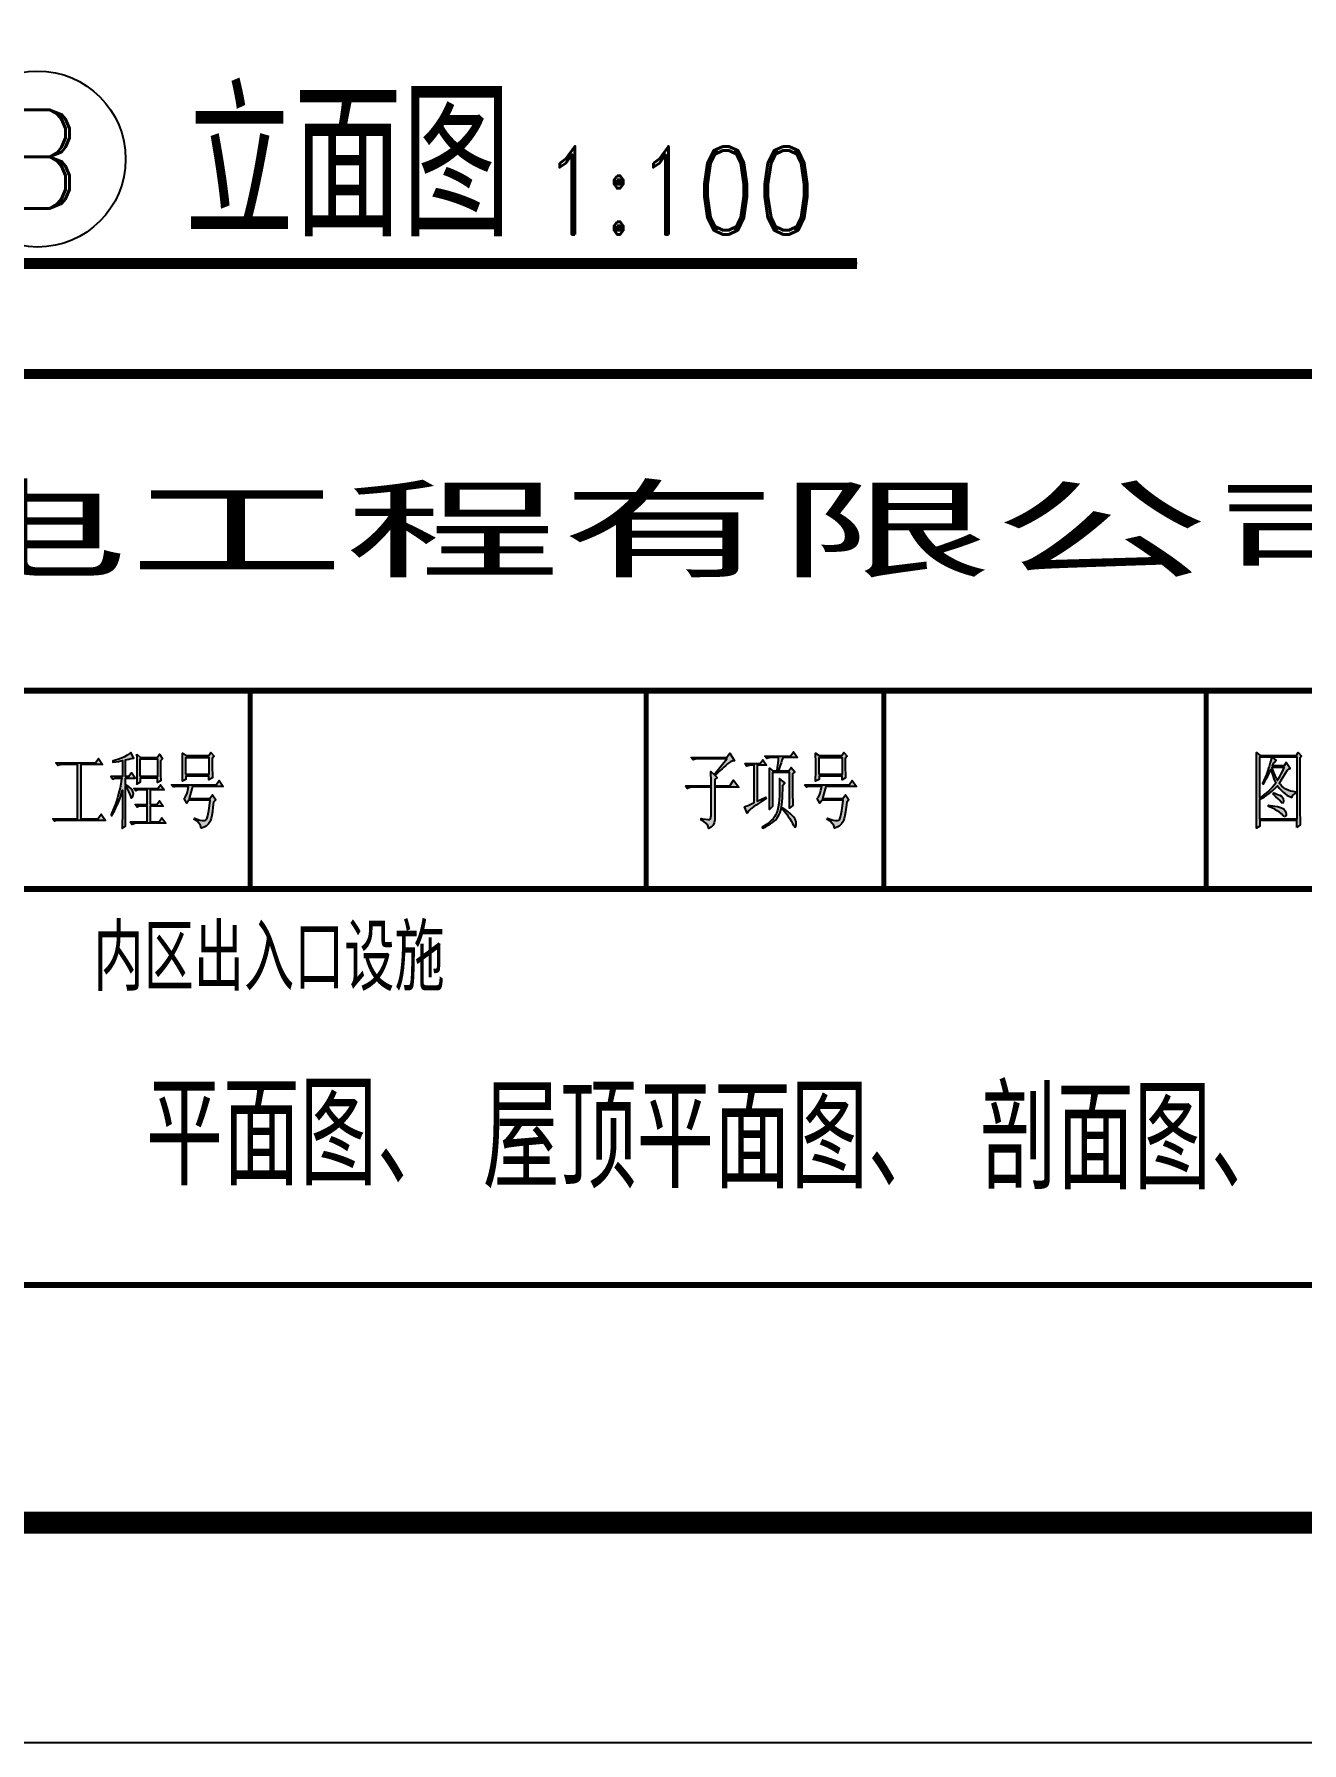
# Model space of a CAD drawing. Extents: x 575917 to 733065, y -270021 to -228021.
# Drawn here: x 721363 to 727125, y -270021 to -262258 of the extents above; entities that cross this region are included whole.
import ezdxf
from ezdxf.enums import TextEntityAlignment as Align

# ---------------------------------------------------------------- set-up
doc = ezdxf.new("R2010")
doc.units = 0
doc.header["$LTSCALE"] = 1000
doc.header["$MEASUREMENT"] = 0
doc.layers.get('0').update_dxf_attribs({"linetype": 'CONTINUOUS'})
for name, color, linetype in [('1', 3, 'CONTINUOUS'), ('AXIS', 3, 'CONTINUOUS'), ('AXIS_TEXT', 3, 'CONTINUOUS'), ('PUB_TEXT', 7, 'CONTINUOUS'), ('PUB_TITLE', 4, 'CONTINUOUS'), ('PUB_WALL', 255, 'CONTINUOUS'), ('WALL', 151, 'CONTINUOUS')]:
    doc.layers.add(name, color=color, linetype=linetype)
doc.styles.add('-华文新魏', font='SIMKAI.TTF', dxfattribs={"width": 1.5})
doc.styles.add('_OCHINESE', font='simplex.shx', dxfattribs={"bigfont": 'OCHINESE.shx'})
doc.styles.add('CHINESE-3', font='romand.shx', dxfattribs={"width": 0.8, "bigfont": 'ochinese.shx'})
doc.styles.add('COMPLEX', font='COMPLEX.shx')

# ---------------------------------------------------------------- blocks, each defined once
blk = doc.blocks.new('_axiso')
blk.add_circle((0, 0), 0.5)
at = {"layer": 'AXIS_TEXT', "style": 'COMPLEX', "width": 1.041667}
blk.add_attdef('A', text='', height=0.56, dxfattribs=at).set_placement((-0.25, -0.28), (0.25, -0.28), align=Align.FIT)

msp = doc.modelspace()

# ---------------------------------------------------------------- hatches: boundary and pattern name
at = {"layer": '1'}
h = msp.add_hatch(color=256, dxfattribs=at)
h.paths.add_polyline_path([(721575.4, -265576.5), (721674, -265576.5), (721655.2, -265549.6), (721641.5, -265568.8), (721462.2, -265568.8), (721470.3, -265580.7), (721481, -265577.3), (721491.7, -265576.5), (721559.6, -265576.5), (721559.6, -265822.3), (721447.3, -265822.3), (721455.8, -265834.3), (721466.1, -265830.9), (721476.7, -265830), (721687.6, -265830), (721667.6, -265801.4), (721653, -265822.3), (721575.4, -265822.3)])
h.paths.add_polyline_path([(721778.1, -265710.9), (721777.7, -265685.7), (721777.7, -265673.8), (721786.2, -265686.2), (721792.6, -265699), (721797.8, -265712.2), (721799, -265716), (721804.6, -265728.4), (721810.6, -265724.6), (721811.4, -265722), (721814, -265707.9), (721810.1, -265694.3), (721809.3, -265693.4), (721802.5, -265685.7), (721793.1, -265678.1), (721781.1, -265669.9), (721777.7, -265667.8), (721777.7, -265637.9), (721822.1, -265637.9), (721805, -265614), (721793.5, -265630.2), (721777.7, -265630.2), (721777.7, -265555.5), (721793.1, -265551.7), (721804.6, -265549.1), (721813.1, -265547.9), (721815.7, -265547.9), (721802, -265521), (721795.6, -265527.4), (721786.2, -265533.8), (721773.9, -265540.6), (721767.4, -265543.6), (721755.1, -265548.7), (721744, -265553), (721733.3, -265556.4), (721723.5, -265559), (721720.1, -265559.8), (721720.1, -265565.8), (721734.6, -265563.7), (721746.5, -265561.9), (721756.8, -265559.8), (721764.5, -265558.5), (721764.5, -265630.2), (721712, -265630.2), (721720.1, -265642.6), (721729.5, -265637.9), (721761, -265637.9), (721759.3, -265651.6), (721756.8, -265666.1), (721753.4, -265681.5), (721749.5, -265697.3), (721745.3, -265714.3), (721741.4, -265728), (721737.1, -265742.1), (721732.4, -265756.2), (721726.9, -265770.3), (721721.3, -265784.8), (721715.4, -265799.3), (721712.8, -265804.4), (721714.9, -265809.1), (721728.6, -265786.1), (721735, -265773.7), (721741, -265760.4), (721746.5, -265746.8), (721752.1, -265732.7), (721757.2, -265717.8), (721761.9, -265702.4), (721764.5, -265693.4), (721764, -265714.3), (721764, -265819.4), (721763.6, -265833), (721763.6, -265845.8), (721763.2, -265857.8), (721763.2, -265867.6), (721779, -265856.9), (721779, -265851.4), (721778.5, -265843.7), (721778.5, -265822.3), (721778.1, -265808.7)])
h.paths.add_polyline_path([(721937.3, -265559.8), (721946.7, -265550.8), (721932.2, -265529.9), (721922.8, -265543.6), (721846, -265543.6), (721830.2, -265529.9), (721830.6, -265545.7), (721830.6, -265545.7), (721831.1, -265561.9), (721831.5, -265577.7), (721831.5, -265611.9), (721831.1, -265628.1), (721831.1, -265643.9), (721830.6, -265659.7), (721830.2, -265664.8), (721845.1, -265655.9), (721845.1, -265637.9), (721923.7, -265637.9), (721923.7, -265657.6), (721938.2, -265649.9), (721938.2, -265640.9), (721937.8, -265629), (721937.8, -265614), (721937.3, -265595.7)])
h.paths.add_polyline_path([(721845.1, -265550.8), (721923.7, -265550.8), (721923.7, -265630.2), (721845.1, -265630.2)], flags=16)
h.paths.add_polyline_path([(721890, -265691.7), (721954, -265691.7), (721937.3, -265667.8), (721925.8, -265684.5), (721816.5, -265684.5), (721825.1, -265696.4), (721834.5, -265691.7), (721876.3, -265691.7), (721876.3, -265757.9), (721822.9, -265757.9), (721831.5, -265769.8), (721840.9, -265765.6), (721876.3, -265765.6), (721876.3, -265836), (721801.2, -265836), (721809.3, -265848), (721820, -265844.5), (721830.2, -265843.3), (721961.7, -265843.3), (721943.8, -265818.1), (721930.9, -265836), (721890, -265836), (721890, -265765.6), (721948.9, -265765.6), (721932.2, -265741.2), (721920.7, -265757.9), (721890, -265757.9)])
h.paths.add_polyline_path([(722172.6, -265600.4), (722172.6, -265549.6), (722180.7, -265538.9), (722166.2, -265521), (722156.8, -265535.9), (722052.6, -265535.9), (722037.2, -265524), (722037.7, -265539.3), (722037.7, -265555.1), (722038.1, -265571.3), (722038.1, -265603.8), (722037.7, -265620), (722037.7, -265635.8), (722037.2, -265650.7), (722037.2, -265651.6), (722052.6, -265643.9), (722052.6, -265629), (722157.6, -265629), (722157.6, -265645.6), (722173.4, -265636.2), (722173, -265627.7), (722173, -265615.7)])
h.paths.add_polyline_path([(722052.6, -265543.6), (722157.6, -265543.6), (722157.6, -265621.3), (722052.6, -265621.3)], flags=16)
h.paths.add_polyline_path([(722083.3, -265675.5), (722222.9, -265675.5), (722203.7, -265648.6), (722190.1, -265667.8), (721987.7, -265667.8), (721996.3, -265679.8), (722005.6, -265675.5), (722065.4, -265675.5), (722062, -265692.6), (722058.2, -265707.1), (722056.9, -265711.4), (722050, -265724.6), (722044.5, -265731), (722056.9, -265751.9), (722066.3, -265738.2), (722162.7, -265738.2), (722160.2, -265763.4), (722157.2, -265784.4), (722154.2, -265801), (722150.8, -265814.2), (722147.4, -265822.8), (722143.8, -265828.1), (722136.7, -265830.5), (722127.7, -265830.5), (722116.6, -265828.3), (722103.4, -265824.1), (722091.5, -265819.4), (722090.6, -265825.3), (722103.4, -265834.3), (722113.2, -265843.7), (722119.6, -265853.5), (722122.6, -265863.8), (722123, -265865.9), (722135.8, -265860.8), (722145.2, -265855.6), (722147.4, -265853.9), (722155.9, -265845.8), (722161.9, -265837.3), (722164.4, -265831.3), (722167, -265821.5), (722170, -265808.3), (722173, -265790.8), (722176, -265769.8), (722178.5, -265747.2), (722189.2, -265737), (722173.4, -265714.3), (722161.9, -265731), (722068.4, -265731)])
h = msp.add_hatch(color=256, dxfattribs=at)
h.paths.add_polyline_path([(724456.4, -265827.5), (724456.4, -265679.8), (724566.5, -265679.8), (724542.2, -265646.9), (724525.5, -265672.5), (724456.4, -265672.5), (724456.4, -265643.9), (724467.9, -265634.9), (724458.5, -265626), (724469.6, -265614.9), (724479.9, -265605.1), (724489.7, -265595.7), (724498.6, -265587.6), (724507.2, -265580.3), (724514.9, -265573.5), (724528.1, -265564.5), (724538.8, -265560.2), (724546.5, -265559.8), (724525.5, -265525.2), (724510.6, -265543.6), (724349.2, -265543.6), (724357.8, -265555.5), (724368, -265552.1), (724378.7, -265550.8), (724511.9, -265550.8), (724454.2, -265621.3), (724439.3, -265608), (724440.6, -265655.4), (724440.6, -265672.5), (724324.9, -265672.5), (724333.4, -265684.5), (724344.1, -265681), (724354.4, -265679.8), (724440.6, -265679.8), (724440.6, -265807.4), (724438, -265823.2), (724432, -265827), (724424.8, -265826.2), (724414.5, -265824.9), (724400.9, -265822.3), (724394.5, -265821.1), (724394.5, -265828.3), (724407.7, -265835.6), (724418, -265843.7), (724424.8, -265853.1), (724428.6, -265862.9), (724429.1, -265867.6), (724440.6, -265860.8), (724449.1, -265851.8), (724454.2, -265840.7)])
h.paths.add_polyline_path([(724719.8, -265612.3), (724797, -265612.3), (724797, -265774.5), (724812, -265762.6), (724811.5, -265745.9), (724810.7, -265714.3), (724810.7, -265618.3), (724820.5, -265609.3), (724803.4, -265590.1), (724794, -265605.1), (724746.7, -265605.1), (724752.6, -265585.4), (724757.8, -265569.2), (724762, -265556), (724765.4, -265545.7), (724765.9, -265544.9), (724832.9, -265544.9), (724814.1, -265519.3), (724800.4, -265537.6), (724684.8, -265537.6), (724693.3, -265549.6), (724704, -265546.2), (724714.2, -265544.9), (724746.7, -265544.9), (724745.8, -265556), (724744.5, -265570.5), (724742.4, -265588.4), (724740.7, -265605.1), (724720.6, -265605.1), (724704.8, -265593.1), (724705.3, -265608), (724705.7, -265623.4), (724705.7, -265655.4), (724706.1, -265672.1), (724706.1, -265706.7), (724705.7, -265724.2), (724705.7, -265740.4), (724705.3, -265755.7), (724705.3, -265770.3), (724704.8, -265780.5), (724719.8, -265766.8)])
h.paths.add_polyline_path([(724669.8, -265744.2), (724685.6, -265734), (724690.3, -265731), (724688.2, -265725), (724650.2, -265742.9), (724650.2, -265579.4), (724692.4, -265579.4), (724675.4, -265555.5), (724663, -265571.8), (724594.7, -265571.8), (724603.2, -265583.7), (724613.5, -265580.3), (724624.1, -265579.4), (724636.5, -265579.4), (724636.5, -265748.9), (724620.3, -265756.6), (724607.9, -265762.2), (724598.5, -265766), (724592.6, -265768.1), (724591.7, -265768.6), (724604.1, -265796.7), (724609.6, -265787.3), (724616.9, -265780.5), (724620.7, -265777.5), (724626.7, -265773.3), (724634.4, -265767.7), (724644.2, -265760.9), (724656.2, -265753.2)])
h.paths.add_polyline_path([(724758.6, -265778.8), (724760.3, -265769.4), (724762, -265757.5), (724763.3, -265743.8), (724764.6, -265727.6), (724765, -265709.6), (724765.4, -265690), (724765.9, -265669.5), (724775.3, -265658.8), (724750.9, -265639.2), (724751.4, -265656.3), (724751.4, -265688.7), (724750.5, -265720.3), (724750.1, -265735.3), (724748.4, -265753.6), (724745.4, -265769.8), (724742, -265784.4), (724737.3, -265797.2), (724733.4, -265806.1), (724727.9, -265814.2), (724721.5, -265822.3), (724713.4, -265830.9), (724703.5, -265839.4), (724692.4, -265848), (724680.1, -265856.5), (724672.4, -265861.6), (724675.4, -265865.9), (724688.6, -265859.1), (724700.1, -265852.2), (724710.4, -265845.4), (724719.8, -265839), (724727.9, -265832.2), (724732.1, -265828.3), (724740.7, -265818.5), (724747.5, -265807), (724753.5, -265793.7)])
h.paths.add_polyline_path([(724800.4, -265800.6), (724789.8, -265791.6), (724776.5, -265780.9), (724766.7, -265772.8), (724764.6, -265777.5), (724774.8, -265790.8), (724783.8, -265802.3), (724791.1, -265812.1), (724796.2, -265819.4), (724803.9, -265831.7), (724810.7, -265844.1), (724815, -265852.2), (724821.8, -265861.6), (724826.5, -265852.7), (724826.9, -265837.3), (724822.2, -265824.1), (724820.5, -265821.1), (724815.8, -265815.5), (724809.4, -265808.7)])
h.paths.add_polyline_path([(725050.2, -265600.4), (725050.2, -265549.6), (725058.3, -265538.9), (725043.8, -265521), (725034.4, -265535.9), (724930.6, -265535.9), (724914.9, -265524), (724915.3, -265539.3), (724915.7, -265555.1), (724915.7, -265620), (724915.3, -265635.8), (724914.9, -265650.7), (724914.9, -265651.6), (724930.6, -265643.9), (724930.6, -265629), (725035.2, -265629), (725035.2, -265645.6), (725051, -265636.2), (725050.6, -265627.7), (725050.6, -265615.7)])
h.paths.add_polyline_path([(724930.6, -265543.6), (725035.2, -265543.6), (725035.2, -265621.3), (724930.6, -265621.3)], flags=16)
h.paths.add_polyline_path([(724961, -265675.5), (725100.5, -265675.5), (725081.3, -265648.6), (725068.1, -265667.8), (724865.3, -265667.8), (724873.9, -265679.8), (724883.3, -265675.5), (724943, -265675.5), (724939.6, -265692.6), (724936.2, -265707.1), (724934.5, -265711.4), (724927.7, -265724.6), (724922.1, -265731), (724934.5, -265751.9), (724944.3, -265738.2), (725040.8, -265738.2), (725037.8, -265763.4), (725034.8, -265784.4), (725031.8, -265801), (725028.4, -265814.2), (725025, -265822.8), (725021.6, -265827.9), (725020.7, -265828.3), (725014.3, -265830.5), (725005.4, -265830.5), (724994.7, -265828.3), (724981, -265824.1), (724969.5, -265819.4), (724968.2, -265825.3), (724981, -265834.3), (724990.8, -265843.7), (724997.2, -265853.5), (725000.7, -265863.8), (725000.7, -265865.9), (725013.5, -265860.8), (725022.9, -265855.6), (725025, -265853.9), (725033.5, -265845.8), (725039.5, -265837.3), (725042.1, -265831.3), (725044.6, -265821.5), (725047.6, -265808.3), (725050.6, -265790.8), (725053.6, -265769.8), (725056.6, -265747.2), (725066.8, -265737), (725051, -265714.3), (725039.5, -265731), (724946, -265731)])
h = msp.add_hatch(color=256, dxfattribs=at)
h.paths.add_polyline_path([(727116.8, -265803.6), (727116.8, -265547.9), (727123.2, -265538.9), (727108.7, -265521), (727100.2, -265534.6), (726935.4, -265534.6), (726918.7, -265521), (726919.2, -265538), (726919.6, -265554.3), (726919.6, -265836.9), (726919.2, -265852.7), (726918.7, -265865.9), (726934.5, -265856.9), (726934.5, -265831.3), (727102.3, -265831.3), (727102.3, -265862.9), (727118.1, -265850.9), (727117.3, -265836), (727117.3, -265820.2)])
h.paths.add_polyline_path([(726934.5, -265734), (726945.2, -265728.4), (726955.5, -265722.5), (726965.7, -265716), (726975.5, -265708.8), (726984.9, -265701.1), (726994.3, -265692.6), (727003.7, -265683.6), (727012.7, -265674.2), (727013.9, -265672.5), (727022.5, -265683.2), (727031, -265693), (727040, -265702), (727049.4, -265709.6), (727059.2, -265716.5), (727069.9, -265722), (727079.3, -265726.3), (727084, -265716), (727093.8, -265708.8), (727098, -265707.1), (727098, -265701.1), (727085.2, -265699.4), (727073.7, -265696.8), (727062.6, -265693), (727052.4, -265687.9), (727043, -265681.9), (727034.4, -265674.2), (727026.3, -265665.7), (727022.5, -265660.6), (727031.4, -265646.9), (727039.1, -265634.5), (727046, -265623.4), (727050.7, -265615.3), (727059.2, -265603.8), (727068.2, -265596.1), (727072, -265594.4), (727054.1, -265567.5), (727044.7, -265582.4), (726992.2, -265582.4), (726998.2, -265569.2), (727000.3, -265565.8), (727008.8, -265556.8), (726988.8, -265541.9), (727102.3, -265541.9), (727102.3, -265824.1), (726934.5, -265824.1)], flags=16)
h.paths.add_polyline_path([(726974.2, -265766.8), (726974.2, -265760.9), (727002.4, -265765.1), (727014.4, -265767.7), (727024.2, -265770.3), (727032.7, -265772.8), (727039.1, -265775.8), (727045.1, -265780.5), (727052.4, -265791.2), (727054.1, -265804.4), (727053.2, -265809.5), (727048.5, -265814.2), (727039.1, -265806.1), (727037.4, -265803.6), (727031.4, -265798), (727023.3, -265792), (727013.5, -265786.1), (727002.4, -265779.7), (726989.2, -265773.3)], flags=0)
h.paths.add_polyline_path([(726934.5, -265728), (726934.5, -265541.9), (726986.6, -265541.9), (726985.3, -265553), (726981.9, -265567.5), (726976.8, -265585), (726974.2, -265593.1), (726969.5, -265607.2), (726964, -265621.3), (726958.5, -265634.9), (726952.5, -265648.6), (726946.1, -265661.8), (726949.1, -265664.8), (726956.3, -265653.7), (726963.6, -265641.8), (726970.4, -265629.4), (726977.2, -265616.2), (726983.2, -265602.5), (726984.9, -265599.1), (726988.3, -265612.7), (726993, -265626.8), (726998.6, -265640.9), (727004.6, -265655.4), (727006.7, -265660.6), (726999.9, -265669.5), (726992.2, -265678.5), (726983.6, -265687.4), (726974.7, -265696.4), (726964.9, -265705), (726954.6, -265713.1), (726943.5, -265721.6)], flags=16)
h.paths.add_polyline_path([(726995.2, -265711.4), (726996.4, -265705.4), (727002.4, -265707.1), (727015.2, -265711.8), (727025.5, -265716), (727033.2, -265720.3), (727040.4, -265729.7), (727041.3, -265744.2), (727037.9, -265754), (727031, -265747.2), (727025.5, -265740.4), (727017.8, -265731.8), (727007.5, -265722.5)], flags=0)
h.paths.add_polyline_path([(727013.9, -265648.6), (727008.4, -265638.8), (727002.4, -265626.8), (726996.9, -265612.7), (726990.9, -265596.1), (726988.8, -265590.1), (727044.7, -265590.1), (727038.3, -265605.1), (727031.4, -265618.7), (727025, -265631.1), (727018.2, -265642.6)], flags=16)
h.paths.add_polyline_path([(727487.4, -265600.4), (727487.4, -265549.6), (727495.5, -265538.9), (727481, -265521), (727471.6, -265535.9), (727367.8, -265535.9), (727352, -265524), (727352.5, -265539.3), (727352.9, -265555.1), (727352.9, -265620), (727352.5, -265635.8), (727352, -265650.7), (727352, -265651.6), (727367.8, -265643.9), (727367.8, -265629), (727472.4, -265629), (727472.4, -265645.6), (727488.2, -265636.2), (727487.8, -265627.7), (727487.8, -265615.7)])
h.paths.add_polyline_path([(727367.8, -265543.6), (727472.4, -265543.6), (727472.4, -265621.3), (727367.8, -265621.3)], flags=16)
h.paths.add_polyline_path([(727398.1, -265675.5), (727537.7, -265675.5), (727518.9, -265648.6), (727505.3, -265667.8), (727302.5, -265667.8), (727311.1, -265679.8), (727320.4, -265675.5), (727380.2, -265675.5), (727376.8, -265692.6), (727373.4, -265707.1), (727371.7, -265711.4), (727364.8, -265724.6), (727359.3, -265731), (727371.7, -265751.9), (727381.5, -265738.2), (727478, -265738.2), (727475, -265763.4), (727472, -265784.4), (727469, -265801), (727465.6, -265814.2), (727462.2, -265822.8), (727458.6, -265828.1), (727451.5, -265830.5), (727442.5, -265830.5), (727431.9, -265828.3), (727418.2, -265824.1), (727406.7, -265819.4), (727405.4, -265825.3), (727418.2, -265834.3), (727428, -265843.7), (727434.4, -265853.5), (727437.8, -265863.8), (727437.8, -265865.9), (727450.6, -265860.8), (727460, -265855.6), (727462.2, -265853.9), (727470.7, -265845.8), (727476.7, -265837.3), (727479.2, -265831.3), (727481.8, -265821.5), (727484.8, -265808.3), (727487.8, -265790.8), (727490.8, -265769.8), (727493.8, -265747.2), (727504, -265737), (727488.2, -265714.3), (727476.7, -265731), (727383.6, -265731)])

# ---------------------------------------------------------------- linework, layer by layer
at = {"layer": '1', "const_width": 45}
msp.add_lwpolyline([(715865.4, -263801.6), (732065.4, -263801.6), (732065.4, -269021.2), (715865.4, -269021.2)], close=True, dxfattribs=at)
at = {"layer": '1'}
for points, const_width in [([(715865.4, -265241.2), (732065.4, -265241.2)], 27), ([(722345.4, -265241.2), (722345.4, -266141.2)], 22.5), ([(724145.4, -265241.2), (724145.4, -266141.2)], 22.5), ([(725225.4, -265241.2), (725225.4, -266141.2)], 22.5), ([(726690.5, -265241.2), (726690.5, -266141.2)], 22.5), ([(721265.4, -266141.2), (732065.4, -266141.2)], 27), ([(721251.4, -267940.9), (729335.9, -267940.9)], 27)]:
    msp.add_lwpolyline(points, dxfattribs=dict(at, const_width=const_width))
for points in [[(721476.7, -265830), (721466.1, -265830.9), (721455.8, -265834.3), (721447.3, -265822.3), (721559.6, -265822.3), (721559.6, -265576.5), (721491.7, -265576.5), (721481, -265577.3), (721470.3, -265580.7), (721462.2, -265568.8), (721641.5, -265568.8), (721655.2, -265549.6), (721674, -265576.5), (721575.4, -265576.5), (721575.4, -265822.3), (721653, -265822.3), (721667.6, -265801.4), (721687.6, -265830)], [(721797.8, -265712.2), (721799, -265716), (721804.6, -265728.4), (721810.6, -265724.6), (721811.4, -265722), (721814, -265707.9), (721810.1, -265694.3), (721809.3, -265693.4), (721802.5, -265685.7), (721793.1, -265678.1), (721781.1, -265669.9), (721777.7, -265667.8), (721777.7, -265637.9), (721822.1, -265637.9), (721805, -265614), (721793.5, -265630.2), (721777.7, -265630.2), (721777.7, -265555.5), (721793.1, -265551.7), (721804.6, -265549.1), (721813.1, -265547.9), (721815.7, -265547.9), (721802, -265521), (721795.6, -265527.4), (721786.2, -265533.8), (721773.9, -265540.6), (721767.4, -265543.6), (721755.1, -265548.7), (721744, -265553), (721733.3, -265556.4), (721723.5, -265559), (721720.1, -265559.8), (721720.1, -265565.8), (721734.6, -265563.7), (721746.5, -265561.9), (721756.8, -265559.8), (721764.5, -265558.5), (721764.5, -265630.2), (721712, -265630.2), (721720.1, -265642.6), (721729.5, -265637.9), (721761, -265637.9), (721759.3, -265651.6), (721756.8, -265666.1), (721753.4, -265681.5), (721749.5, -265697.3), (721745.3, -265714.3), (721741.4, -265728), (721737.1, -265742.1), (721732.4, -265756.2), (721726.9, -265770.3), (721721.3, -265784.8), (721715.4, -265799.3), (721712.8, -265804.4), (721714.9, -265809.1), (721728.6, -265786.1), (721735, -265773.7), (721741, -265760.4), (721746.5, -265746.8), (721752.1, -265732.7), (721757.2, -265717.8), (721761.9, -265702.4), (721764.5, -265693.4), (721764, -265714.3), (721764, -265819.4), (721763.6, -265833), (721763.6, -265845.8), (721763.2, -265857.8), (721763.2, -265867.6), (721779, -265856.9), (721779, -265851.4), (721778.5, -265843.7), (721778.5, -265822.3), (721778.1, -265808.7), (721778.1, -265710.9), (721777.7, -265685.7), (721777.7, -265673.8), (721786.2, -265686.2), (721792.6, -265699)], [(721845.1, -265630.2), (721845.1, -265550.8), (721923.7, -265550.8), (721923.7, -265630.2)], [(722052.6, -265535.9), (722156.8, -265535.9), (722166.2, -265521), (722180.7, -265538.9), (722172.6, -265549.6), (722172.6, -265600.4), (722173, -265615.7), (722173, -265627.7), (722173.4, -265636.2), (722157.6, -265645.6), (722157.6, -265629), (722052.6, -265629), (722052.6, -265643.9), (722037.2, -265651.6), (722037.2, -265650.7), (722037.7, -265635.8), (722037.7, -265620), (722038.1, -265603.8), (722038.1, -265571.3), (722037.7, -265555.1), (722037.7, -265539.3), (722037.2, -265524)], [(722052.6, -265621.3), (722052.6, -265543.6), (722157.6, -265543.6), (722157.6, -265621.3)], [(724514.9, -265573.5), (724507.2, -265580.3), (724498.6, -265587.6), (724489.7, -265595.7), (724479.9, -265605.1), (724469.6, -265614.9), (724458.5, -265626), (724467.9, -265634.9), (724456.4, -265643.9), (724456.4, -265672.5), (724525.5, -265672.5), (724542.2, -265646.9), (724566.5, -265679.8), (724456.4, -265679.8), (724456.4, -265827.5), (724454.2, -265840.7), (724449.1, -265851.8), (724440.6, -265860.8), (724429.1, -265867.6), (724428.6, -265862.9), (724424.8, -265853.1), (724418, -265843.7), (724407.7, -265835.6), (724394.5, -265828.3), (724394.5, -265821.1), (724400.9, -265822.3), (724414.5, -265824.9), (724424.8, -265826.2), (724432, -265827), (724438, -265823.2), (724440.6, -265807.4), (724440.6, -265679.8), (724354.4, -265679.8), (724344.1, -265681), (724333.4, -265684.5), (724324.9, -265672.5), (724440.6, -265672.5), (724440.6, -265655.4), (724439.3, -265608), (724454.2, -265621.3), (724511.9, -265550.8), (724378.7, -265550.8), (724368, -265552.1), (724357.8, -265555.5), (724349.2, -265543.6), (724510.6, -265543.6), (724525.5, -265525.2), (724546.5, -265559.8), (724538.8, -265560.2), (724528.1, -265564.5)], [(724616.9, -265780.5), (724609.6, -265787.3), (724604.1, -265796.7), (724591.7, -265768.6), (724592.6, -265768.1), (724598.5, -265766), (724607.9, -265762.2), (724620.3, -265756.6), (724636.5, -265748.9), (724636.5, -265579.4), (724624.1, -265579.4), (724613.5, -265580.3), (724603.2, -265583.7), (724594.7, -265571.8), (724663, -265571.8), (724675.4, -265555.5), (724692.4, -265579.4), (724650.2, -265579.4), (724650.2, -265742.9), (724688.2, -265725), (724690.3, -265731), (724685.6, -265734), (724669.8, -265744.2), (724656.2, -265753.2), (724644.2, -265760.9), (724634.4, -265767.7), (724626.7, -265773.3), (724620.7, -265777.5)], [(724705.3, -265755.7), (724705.7, -265740.4), (724705.7, -265724.2), (724706.1, -265706.7), (724706.1, -265672.1), (724705.7, -265655.4), (724705.7, -265623.4), (724705.3, -265608), (724704.8, -265593.1), (724720.6, -265605.1), (724740.7, -265605.1), (724742.4, -265588.4), (724744.5, -265570.5), (724745.8, -265556), (724746.7, -265544.9), (724714.2, -265544.9), (724704, -265546.2), (724693.3, -265549.6), (724684.8, -265537.6), (724800.4, -265537.6), (724814.1, -265519.3), (724832.9, -265544.9), (724765.9, -265544.9), (724765.4, -265545.7), (724762, -265556), (724757.8, -265569.2), (724752.6, -265585.4), (724746.7, -265605.1), (724794, -265605.1), (724803.4, -265590.1), (724820.5, -265609.3), (724810.7, -265618.3), (724810.7, -265714.3), (724811.5, -265745.9), (724812, -265762.6), (724797, -265774.5), (724797, -265612.3), (724719.8, -265612.3), (724719.8, -265766.8), (724704.8, -265780.5), (724705.3, -265770.3)], [(725034.4, -265535.9), (725043.8, -265521), (725058.3, -265538.9), (725050.2, -265549.6), (725050.2, -265600.4), (725050.6, -265615.7), (725050.6, -265627.7), (725051, -265636.2), (725035.2, -265645.6), (725035.2, -265629), (724930.6, -265629), (724930.6, -265643.9), (724914.9, -265651.6), (724914.9, -265650.7), (724915.3, -265635.8), (724915.7, -265620), (724915.7, -265555.1), (724915.3, -265539.3), (724914.9, -265524), (724930.6, -265535.9)], [(724930.6, -265621.3), (724930.6, -265543.6), (725035.2, -265543.6), (725035.2, -265621.3)], [(727102.3, -265862.9), (727102.3, -265831.3), (726934.5, -265831.3), (726934.5, -265856.9), (726918.7, -265865.9), (726919.2, -265852.7), (726919.6, -265836.9), (726919.6, -265554.3), (726919.2, -265538), (726918.7, -265521), (726935.4, -265534.6), (727100.2, -265534.6), (727108.7, -265521), (727123.2, -265538.9), (727116.8, -265547.9), (727116.8, -265803.6), (727117.3, -265820.2), (727117.3, -265836), (727118.1, -265850.9)], [(726988.3, -265612.7), (726993, -265626.8), (726998.6, -265640.9), (727004.6, -265655.4), (727006.7, -265660.6), (726999.9, -265669.5), (726992.2, -265678.5), (726983.6, -265687.4), (726974.7, -265696.4), (726964.9, -265705), (726954.6, -265713.1), (726943.5, -265721.6), (726934.5, -265728), (726934.5, -265541.9), (726986.6, -265541.9), (726985.3, -265553), (726981.9, -265567.5), (726976.8, -265585), (726974.2, -265593.1), (726969.5, -265607.2), (726964, -265621.3), (726958.5, -265634.9), (726952.5, -265648.6), (726946.1, -265661.8), (726949.1, -265664.8), (726956.3, -265653.7), (726963.6, -265641.8), (726970.4, -265629.4), (726977.2, -265616.2), (726983.2, -265602.5), (726984.9, -265599.1)], [(727049.4, -265709.6), (727059.2, -265716.5), (727069.9, -265722), (727079.3, -265726.3), (727084, -265716), (727093.8, -265708.8), (727098, -265707.1), (727098, -265701.1), (727085.2, -265699.4), (727073.7, -265696.8), (727062.6, -265693), (727052.4, -265687.9), (727043, -265681.9), (727034.4, -265674.2), (727026.3, -265665.7), (727022.5, -265660.6), (727031.4, -265646.9), (727039.1, -265634.5), (727046, -265623.4), (727050.7, -265615.3), (727059.2, -265603.8), (727068.2, -265596.1), (727072, -265594.4), (727054.1, -265567.5), (727044.7, -265582.4), (726992.2, -265582.4), (726998.2, -265569.2), (727000.3, -265565.8), (727008.8, -265556.8), (726988.8, -265541.9), (727102.3, -265541.9), (727102.3, -265824.1), (726934.5, -265824.1), (726934.5, -265734), (726945.2, -265728.4), (726955.5, -265722.5), (726965.7, -265716), (726975.5, -265708.8), (726984.9, -265701.1), (726994.3, -265692.6), (727003.7, -265683.6), (727012.7, -265674.2), (727013.9, -265672.5), (727022.5, -265683.2), (727031, -265693), (727040, -265702)], [(721996.3, -265679.8), (721987.7, -265667.8), (722190.1, -265667.8), (722203.7, -265648.6), (722222.9, -265675.5), (722083.3, -265675.5), (722068.4, -265731), (722161.9, -265731), (722173.4, -265714.3), (722189.2, -265737), (722178.5, -265747.2), (722176, -265769.8), (722173, -265790.8), (722170, -265808.3), (722167, -265821.5), (722164.4, -265831.3), (722161.9, -265837.3), (722155.9, -265845.8), (722147.4, -265853.9), (722145.2, -265855.6), (722135.8, -265860.8), (722123, -265865.9), (722122.6, -265863.8), (722119.6, -265853.5), (722113.2, -265843.7), (722103.4, -265834.3), (722090.6, -265825.3), (722091.5, -265819.4), (722103.4, -265824.1), (722116.6, -265828.3), (722127.7, -265830.5), (722136.7, -265830.5), (722143.1, -265828.3), (722144, -265827.9), (722147.4, -265822.8), (722150.8, -265814.2), (722154.2, -265801), (722157.2, -265784.4), (722160.2, -265763.4), (722162.7, -265738.2), (722066.3, -265738.2), (722056.9, -265751.9), (722044.5, -265731), (722050, -265724.6), (722056.9, -265711.4), (722058.2, -265707.1), (722062, -265692.6), (722065.4, -265675.5), (722005.6, -265675.5)], [(724732.1, -265828.3), (724740.7, -265818.5), (724747.5, -265807), (724753.5, -265793.7), (724758.6, -265778.8), (724760.3, -265769.4), (724762, -265757.5), (724763.3, -265743.8), (724764.6, -265727.6), (724765, -265709.6), (724765.4, -265690), (724765.9, -265669.5), (724775.3, -265658.8), (724750.9, -265639.2), (724751.4, -265656.3), (724751.4, -265688.7), (724750.5, -265720.3), (724750.1, -265735.3), (724748.4, -265753.6), (724745.4, -265769.8), (724742, -265784.4), (724737.3, -265797.2), (724733.4, -265806.1), (724727.9, -265814.2), (724721.5, -265822.3), (724713.4, -265830.9), (724703.5, -265839.4), (724692.4, -265848), (724680.1, -265856.5), (724672.4, -265861.6), (724675.4, -265865.9), (724688.6, -265859.1), (724700.1, -265852.2), (724710.4, -265845.4), (724719.8, -265839), (724727.9, -265832.2)], [(724865.3, -265667.8), (725068.1, -265667.8), (725081.3, -265648.6), (725100.5, -265675.5), (724961, -265675.5), (724946, -265731), (725039.5, -265731), (725051, -265714.3), (725066.8, -265737), (725056.6, -265747.2), (725053.6, -265769.8), (725050.6, -265790.8), (725047.6, -265808.3), (725044.6, -265821.5), (725042.1, -265831.3), (725039.5, -265837.3), (725033.5, -265845.8), (725025, -265853.9), (725022.9, -265855.6), (725013.5, -265860.8), (725000.7, -265865.9), (725000.7, -265863.8), (724997.2, -265853.5), (724990.8, -265843.7), (724981, -265834.3), (724968.2, -265825.3), (724969.5, -265819.4), (724981, -265824.1), (724994.7, -265828.3), (725005.4, -265830.5), (725014.3, -265830.5), (725020.7, -265828.3), (725021.6, -265827.9), (725025, -265822.8), (725028.4, -265814.2), (725031.8, -265801), (725034.8, -265784.4), (725037.8, -265763.4), (725040.8, -265738.2), (724944.3, -265738.2), (724934.5, -265751.9), (724922.1, -265731), (724927.7, -265724.6), (724934.5, -265711.4), (724936.2, -265707.1), (724939.6, -265692.6), (724943, -265675.5), (724883.3, -265675.5), (724873.9, -265679.8)], [(727018.2, -265642.6), (727025, -265631.1), (727031.4, -265618.7), (727038.3, -265605.1), (727044.7, -265590.1), (726988.8, -265590.1), (726990.9, -265596.1), (726996.9, -265612.7), (727002.4, -265626.8), (727008.4, -265638.8), (727013.9, -265648.6)], [(721890, -265757.9), (721920.7, -265757.9), (721932.2, -265741.2), (721948.9, -265765.6), (721890, -265765.6), (721890, -265836), (721930.9, -265836), (721943.8, -265818.1), (721961.7, -265843.3), (721830.2, -265843.3), (721820, -265844.5), (721809.3, -265848), (721801.2, -265836), (721876.3, -265836), (721876.3, -265765.6), (721840.9, -265765.6), (721831.5, -265769.8), (721822.9, -265757.9), (721876.3, -265757.9), (721876.3, -265691.7), (721834.5, -265691.7), (721825.1, -265696.4), (721816.5, -265684.5), (721925.8, -265684.5), (721937.3, -265667.8), (721954, -265691.7), (721890, -265691.7)], [(727037.9, -265754), (727031, -265747.2), (727025.5, -265740.4), (727017.8, -265731.8), (727007.5, -265722.5), (726995.2, -265711.4), (726996.4, -265705.4), (727002.4, -265707.1), (727015.2, -265711.8), (727025.5, -265716), (727033.2, -265720.3), (727040.4, -265729.7), (727041.3, -265744.2)], [(724783.8, -265802.3), (724791.1, -265812.1), (724796.2, -265819.4), (724803.9, -265831.7), (724810.7, -265844.1), (724815, -265852.2), (724821.8, -265861.6), (724826.5, -265852.7), (724826.5, -265852.2), (724826.9, -265837.3), (724822.2, -265824.1), (724820.5, -265821.1), (724815.8, -265815.5), (724809.4, -265808.7), (724800.4, -265800.6), (724789.8, -265791.6), (724776.5, -265780.9), (724766.7, -265772.8), (724764.6, -265777.5), (724774.8, -265790.8)], [(727048.5, -265814.2), (727039.1, -265806.1), (727037.4, -265803.6), (727031.4, -265798), (727023.3, -265792), (727013.5, -265786.1), (727002.4, -265779.7), (726989.2, -265773.3), (726974.2, -265766.8), (726974.2, -265760.9), (727002.4, -265765.1), (727014.4, -265767.7), (727024.2, -265770.3), (727032.7, -265772.8), (727039.1, -265775.8), (727045.1, -265780.5), (727052.4, -265791.2), (727054.1, -265804.4), (727053.2, -265809.5)]]:
    msp.add_lwpolyline(points, close=True, dxfattribs=at)
for points in [[(721830.2, -265529.9), (721846, -265543.6), (721922.8, -265543.6), (721932.2, -265529.9), (721946.7, -265550.8), (721937.3, -265559.8), (721937.3, -265595.7), (721937.8, -265614), (721937.8, -265629), (721938.2, -265640.9), (721938.2, -265649.9), (721923.7, -265657.6), (721923.7, -265637.9), (721845.1, -265637.9), (721845.1, -265655.9), (721830.2, -265664.8), (721830.6, -265659.7), (721831.1, -265643.9), (721831.1, -265628.1), (721831.5, -265611.9), (721831.5, -265577.7), (721831.1, -265561.9), (721830.6, -265545.7)], [(721830.6, -265545.7), (721830.2, -265529.9)]]:
    msp.add_lwpolyline(points, dxfattribs=at)
at = {"layer": 'PUB_TITLE'}
msp.add_lwpolyline([(658765.4, -270021.2), (658765.4, -228021.2), (733065.4, -228021.2), (733065.4, -270021.2)], close=True, dxfattribs=at)
msp.add_lwpolyline([(658765.4, -270021.2), (658765.4, -228021.2), (733065.4, -228021.2), (733065.4, -270021.2)], close=True, dxfattribs=at)
at = {"layer": 'PUB_TITLE', "const_width": 100}
msp.add_lwpolyline([(661265.4, -269021.2), (732065.4, -269021.2), (732065.4, -229021.2), (661265.4, -229021.2)], close=True, dxfattribs=at)
msp.add_lwpolyline([(661265.4, -269021.2), (732065.4, -269021.2), (732065.4, -229021.2), (661265.4, -229021.2)], close=True, dxfattribs=at)
at = {"layer": 'PUB_WALL', "const_width": 50}
msp.add_lwpolyline([(725103.8, -263300.1), (719410.7, -263300.1)], dxfattribs=at)
at = {"layer": 'WALL'}
msp.add_line((725103.8, -263300.1), (719410.7, -263300.1), dxfattribs=at)

# ---------------------------------------------------------------- block references
at = {"layer": 'AXIS'}
ref = msp.add_blockref('_axiso', (721378.9, -262825.3), dxfattribs=dict(at, xscale=800, yscale=800, zscale=800))
ref.add_attrib('A', 'B', dxfattribs={"layer": 'AXIS_TEXT', "height": 448, "style": 'COMPLEX', "width": 1.102941}).set_placement((721178.9, -263049.3), (721578.9, -263049.3), align=Align.FIT)

# ---------------------------------------------------------------- texts
at = {"layer": '1', "style": 'CHINESE-3', "width": 0.8}
msp.add_text('1:100', height=400, dxfattribs=at).set_placement((723670.1, -263167.5))
at = {"layer": 'PUB_TEXT'}
for s, height, style, width, p in [('立面图', 650, '_OCHINESE', 0.8, (722048.7, -263176.9)), ('中国核电工程有限公司', 360, '-华文新魏', 2, (717864.2, -264687.2)), ('内区出入口设施', 300, '_OCHINESE', 0.8, (721632.9, -266604.1)), ('平面图、', 460.8, '_OCHINESE', 0.8, (721871, -267488.1)), ('屋顶平面图、', 460.8, '_OCHINESE', 0.8, (723401.9, -267501.4)), ('剖面图、', 460.8, '_OCHINESE', 0.8, (725661.9, -267507.1))]:
    msp.add_text(s, height=height, dxfattribs=dict(at, style=style, width=width)).set_placement(p)

doc.saveas('drawing.dxf')
